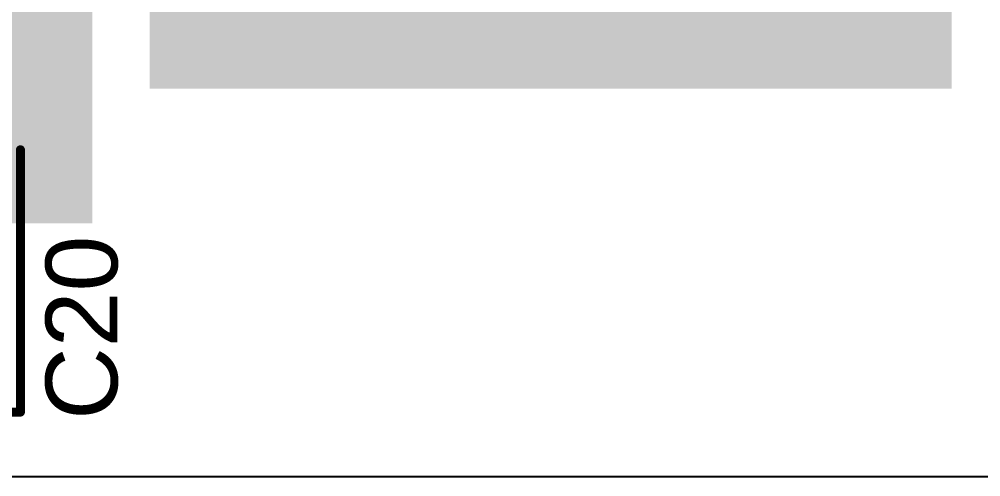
# Model space of a CAD drawing. Header units: millimetres. Extents: x 0 to 5381, y 0 to 5431.
# Drawn here: x 29.93 to 43.51, y 0 to 6.47 of the extents above; entities that cross this region are included whole.
import ezdxf

# ---------------------------------------------------------------- set-up
doc = ezdxf.new("R2010")
doc.units = ezdxf.units.MM
for name, color, linetype in [('BottomLayer', 5, 'Continuous'), ('BottomSolder', 6, 'Continuous'), ('TopLayer', 1, 'Continuous'), ('TopOverlay', 2, 'Continuous'), ('TopPaste', 8, 'Continuous'), ('TopSolder', 216, 'Continuous'), ('ViaHoleLayer', 16, 'Continuous')]:
    doc.layers.add(name, color=color, linetype=linetype)
doc.styles.add('Arial', font='', dxfattribs={"height": 0.2})
doc.styles.get('Arial').set_extended_font_data('Arial')

# ---------------------------------------------------------------- blocks, each defined once
blk = doc.blocks.new('UCD_220_F_10__D___64')
at = {"layer": 'TopLayer'}
for points in [[(-6, 1.25), (-2, 1.25), (-2, -1.25), (-6, -1.25)], [(2, 1.25), (6, 1.25), (6, -1.25), (2, -1.25)]]:
    blk.add_hatch(color=1, dxfattribs=at).paths.add_polyline_path(points)
at = {"layer": 'TopPaste'}
for points in [[(-6, 1.25), (-2, 1.25), (-2, -1.25), (-6, -1.25)], [(2, 1.25), (6, 1.25), (6, -1.25), (2, -1.25)]]:
    blk.add_hatch(color=8, dxfattribs=at).paths.add_polyline_path(points)
at = {"layer": 'TopSolder'}
for points in [[(-6.102, 1.352), (-1.898, 1.352), (-1.898, -1.352), (-6.102, -1.352)], [(1.898, 1.352), (6.102, 1.352), (6.102, -1.352), (1.898, -1.352)]]:
    blk.add_hatch(color=216, dxfattribs=at).paths.add_polyline_path(points)
at = {"layer": 'TopOverlay', "const_width": 0.127}
for points in [[(-5.131, 3.708), (-3.632, 5.207)], [(-3.632, 5.207), (5.131, 5.207)], [(5.131, 1.499), (5.131, 5.207)], [(-5.131, 1.524), (-5.131, 3.708)], [(-5.664, 1.618), (-5.664, 2.121)], [(-5.946, 1.866), (-5.392, 1.866)], [(-5.131, -3.708), (-5.131, -1.524)], [(5.131, -5.207), (5.131, -1.499)], [(-5.131, -3.708), (-3.632, -5.207)], [(-3.632, -5.207), (5.131, -5.207)]]:
    blk.add_lwpolyline(points, dxfattribs=at)
at = {"layer": 'TopOverlay', "const_width": 0.0635}
for points in [[(-3.664, 5.207, 1), (-3.6, 5.207, 1)], [(-3.664, 5.207, 1), (-3.6, 5.207, 1)], [(5.099, 5.207, 1), (5.163, 5.207, 1)], [(5.099, 5.207, 1), (5.163, 5.207, 1)], [(-5.163, 3.708, 1), (-5.099, 3.708, 1)], [(-5.163, 3.708, 1), (-5.099, 3.708, 1)], [(-5.696, 2.121, 1), (-5.632, 2.121, 1)], [(-5.977, 1.866, 1), (-5.914, 1.866, 1)], [(-5.424, 1.866, 1), (-5.36, 1.866, 1)], [(-5.696, 1.618, 1), (-5.632, 1.618, 1)], [(-5.163, 1.524, 1), (-5.099, 1.524, 1)], [(5.099, 1.499, 1), (5.163, 1.499, 1)], [(-5.163, -1.524, 1), (-5.099, -1.524, 1)], [(5.099, -1.499, 1), (5.163, -1.499, 1)], [(-5.163, -3.708, 1), (-5.099, -3.708, 1)], [(-5.163, -3.708, 1), (-5.099, -3.708, 1)], [(-3.664, -5.207, 1), (-3.6, -5.207, 1)], [(-3.664, -5.207, 1), (-3.6, -5.207, 1)], [(5.099, -5.207, 1), (5.163, -5.207, 1)], [(5.099, -5.207, 1), (5.163, -5.207, 1)]]:
    blk.add_lwpolyline(points, format="xyb", close=True, dxfattribs=at)

msp = doc.modelspace()

# ---------------------------------------------------------------- hatches: boundary and pattern name
at = {"layer": 'BottomLayer'}
h = msp.add_hatch(color=5, dxfattribs=at)
edge = h.paths.add_edge_path()
edge.add_arc((30.497, 4.18), 0.3, 0, 360)
at = {"layer": 'BottomSolder'}
h = msp.add_hatch(color=6, dxfattribs=at)
edge = h.paths.add_edge_path()
edge.add_arc((30.497, 4.18), 0.15, 0, 360)
at = {"layer": 'TopLayer'}
for points in [[(31.774, 5.486), (33.907, 5.486), (33.907, 15.189), (31.774, 15.189)], [(43.104, 5.486), (43.104, 7.62), (31.902, 7.62), (31.902, 5.486)], [(26.67, 3.581), (30.963, 3.581), (30.963, 7.417), (26.67, 7.417)]]:
    msp.add_hatch(color=1, dxfattribs=at).paths.add_polyline_path(points)
h = msp.add_hatch(color=1, dxfattribs=at)
edge = h.paths.add_edge_path()
edge.add_arc((30.497, 4.18), 0.3, 0, 360)
at = {"layer": 'TopSolder'}
h = msp.add_hatch(color=216, dxfattribs=at)
edge = h.paths.add_edge_path()
edge.add_arc((30.497, 4.18), 0.15, 0, 360)
at = {"layer": 'ViaHoleLayer'}
h = msp.add_hatch(color=16, dxfattribs=at)
edge = h.paths.add_edge_path()
edge.add_arc((30.497, 4.18), 0.15, 0, 360)

# ---------------------------------------------------------------- linework, layer by layer
at = {"layer": 'BottomLayer'}
msp.add_line((86.081, 0), (0, 0), dxfattribs=at)
at = {"layer": 'TopLayer'}
msp.add_line((86.081, 0), (0, 0), dxfattribs=at)

# ---------------------------------------------------------------- block references
msp.add_blockref('UCD_220_F_10__D___64', (24.816, 6.121))

# ---------------------------------------------------------------- texts
at = {"layer": 'TopOverlay', "style": 'Arial'}
msp.add_text('C20', height=1.016, rotation=90, dxfattribs=at).set_placement((31.318, 0.805))

doc.saveas('drawing.dxf')
